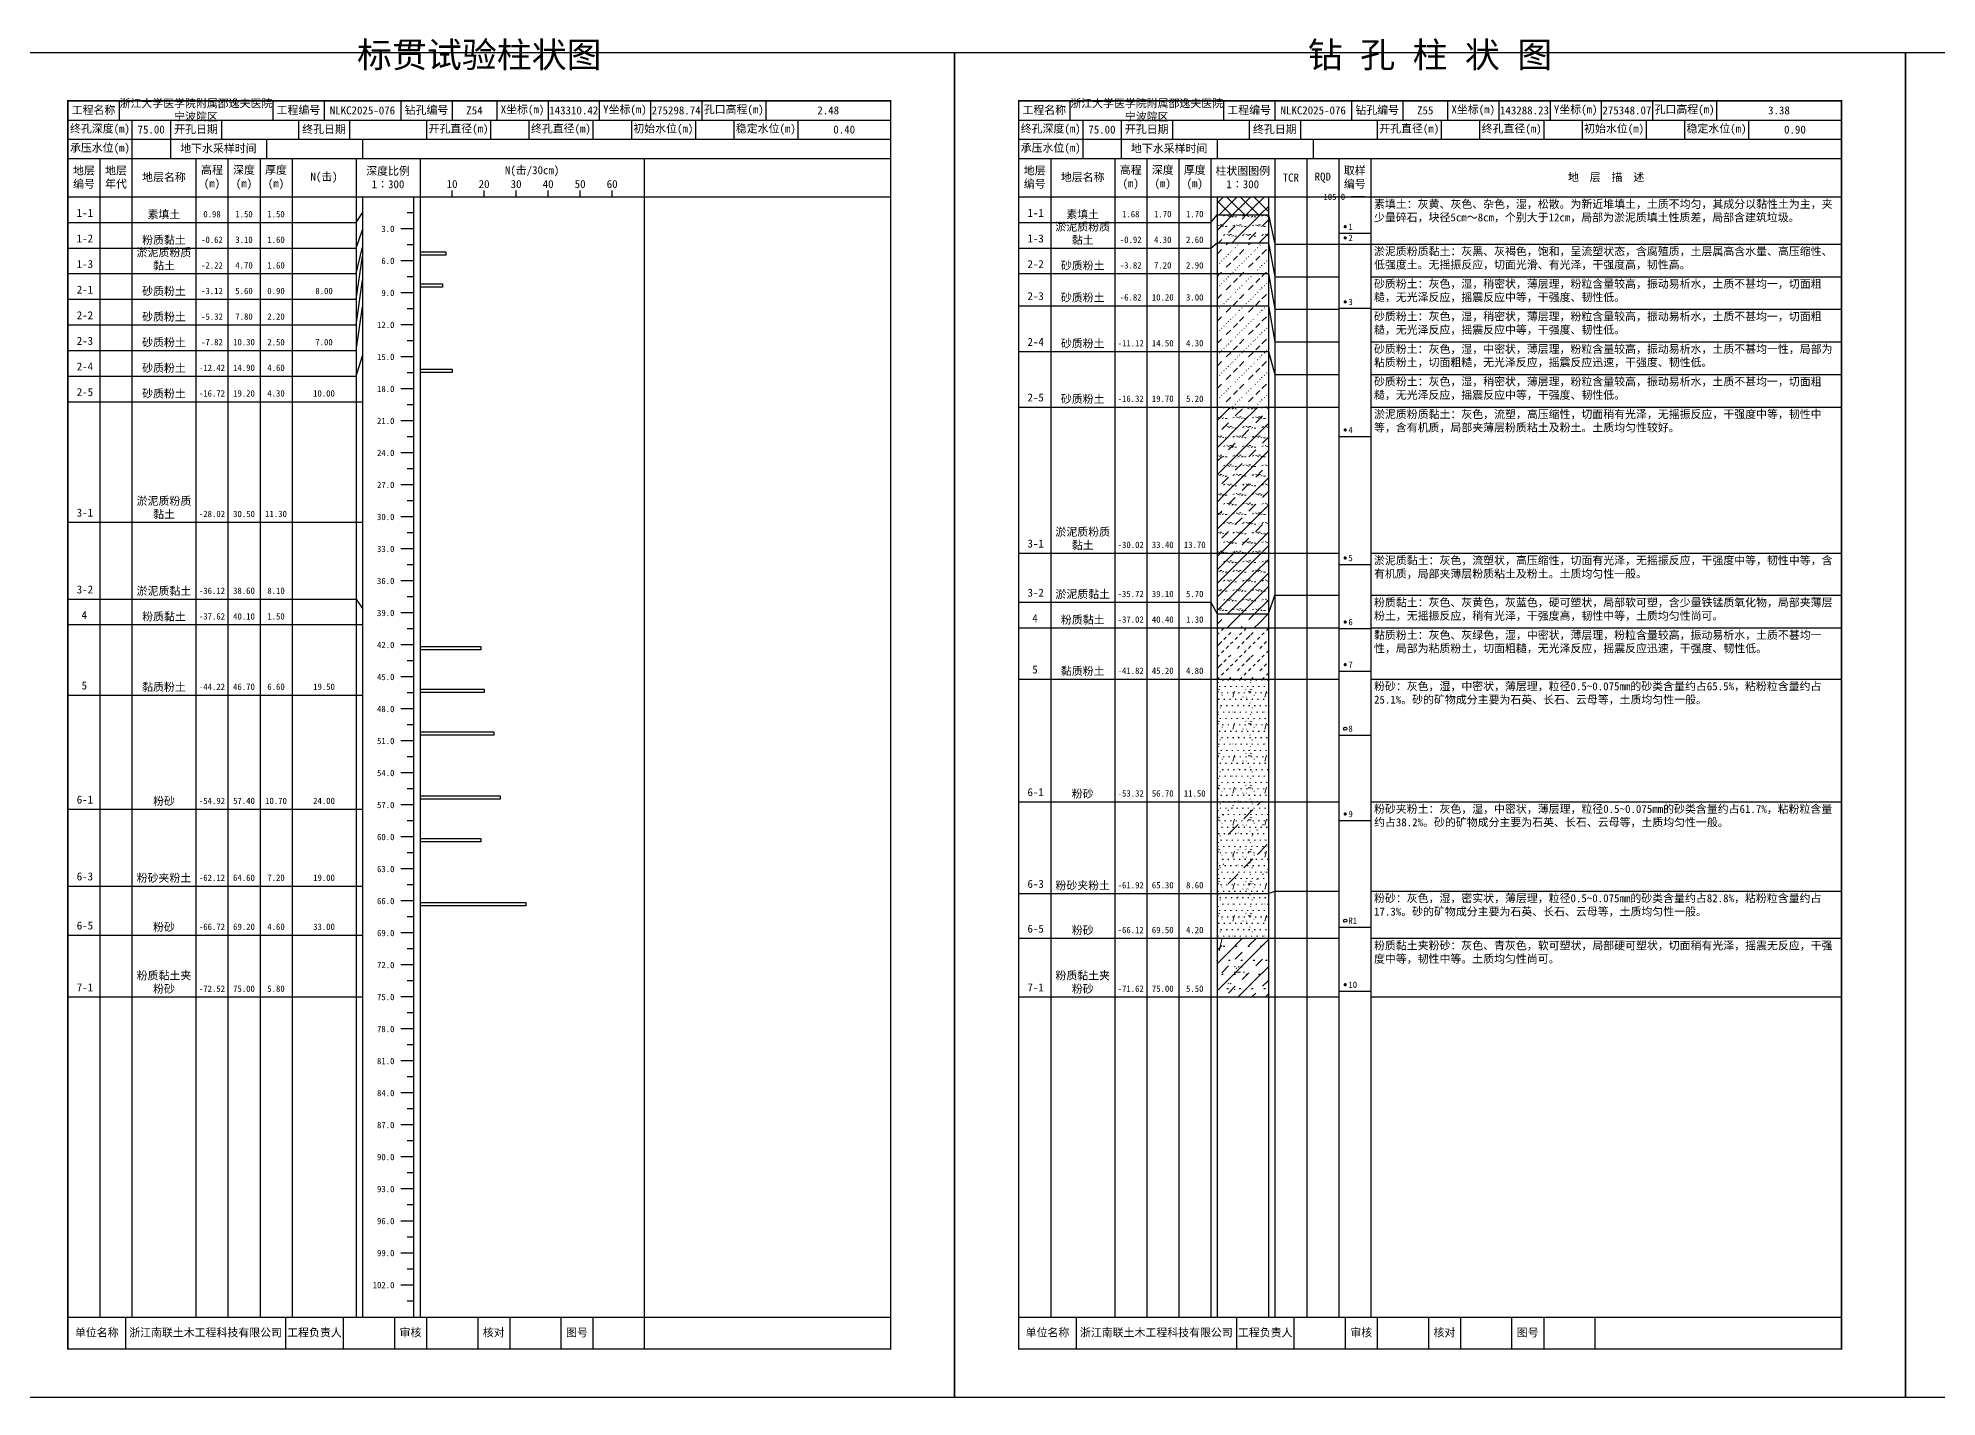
# Model space of a CAD drawing. Extents: x 297 to 65340, y 0 to 425.
# Drawn here: x 48422 to 49015, y 0 to 425 of the extents above; entities that cross this region are included whole.
import ezdxf
from ezdxf.enums import TextEntityAlignment as Align

# ---------------------------------------------------------------- set-up
doc = ezdxf.new("R2010")
doc.units = 0
doc.layers.get('0').update_dxf_attribs({"linetype": 'CONTINUOUS'})
doc.layers.add('FRAME', color=7, linetype='CONTINUOUS')
doc.layers.add('STRATUM', color=7, linetype='CONTINUOUS')
doc.layers.add('HATCH', color=7, linetype='CONTINUOUS', lineweight=13)
doc.styles.add('ST', font='')
doc.styles.get('ST').set_extended_font_data('SimSun')
pattern_1 = [(45, (0, 0), (-4.2426407, 4.2426407), [10, 0]), (45, (1.061, -3.182), (-2.12132034, 6.363961), [3, -3]), (26.565, (1.0741, -0.2536), (5.99982296, 5.99981224), [0.567, -12.849]), (0, (0.507, -0.2536), (0, 6), [0.567, -5.433]), (26.565, (-1.5813, 0), (5.99982296, 5.99981224), [0.567, -12.849]), (0, (-1.074, 0.2536), (0, 6), [0.567, -5.433]), (153.435, (0.5071, -0.2536), (-5.9998176, -5.36e-06), [1.134, -12.2826]), (26.565, (4.0741, 2.7464), (5.99982296, 5.99981224), [0.567, -12.849]), (0, (3.507, 2.7464), (0, 6), [0.567, -5.433]), (26.565, (1.4187, 3), (5.99982296, 5.99981224), [0.567, -12.849]), (0, (1.926, 3.2536), (0, 6), [0.567, -5.433]), (153.435, (3.5071, 2.7464), (-5.9998176, -5.36e-06), [1.134, -12.2826])]
pattern_2 = [(45.000006, (0, 0), (-7.3e-07, 6.99998237), [1.971956, -7.927535]), (45.000006, (2.813, 2.829), (-7.3e-07, 6.99998237), [1.99367, -7.905828]), (45.000006, (5.0675, 5.082), (-7.3e-07, 6.99998237), [1.813609, -8.085882]), (26.565052, (0, 3.5), (7.00000042, 7.00000017), [0.0965, -15.555976]), (36.869899, (0.7, 4.2), (6.999999835, 7.000000165), [0.197747, -34.802253]), (315.00001, (3.5, 6.976), (6.99998237, 1.2e-06), [0.033054, -9.866441]), (26.565052, (3.5, 0), (7.00000042, 7.00000017), [0.144749, -15.507727]), (26.565052, (4.2, 0.7), (7.00000042, 7.00000017), [0.10528, -15.547196]), (90.000004, (4.55, 1.05), (-7, -5e-07), [0.028767, -6.971233]), (26.565052, (4.9, 1.4), (7.00000042, 7.00000017), [0.091014, -31.213938]), (36.869899, (5.6, 2.1), (6.999999835, 7.000000165), [0.110692, -34.889308]), (45.000002, (6.3, 2.8), (-2.4e-07, 6.99998237), [0.109112, -9.790383]), (315.00001, (6.914, 3.548), (6.99998237, 1.2e-06), [0.033054, -9.866441]), (36.869898, (1.4, 4.9), (6.999999957, 7.000000043), [0.10224, -34.89776]), (53.130103, (2.1, 5.6), (13.999999763, 21.000000158), [0.134384, -34.865616]), (53.130103, (2.8, 6.3), (13.999999763, 21.000000158), [0.126246, -34.873754])]
pattern_3 = [(45, (0, 0), (-4.2426407, 4.2426407), [10, 0]), (45, (1.061, -3.182), (-2.12132034, 6.363961), [3, -3])]
pattern_4 = [(82.875, (-0.8346, -1.206), (0.00036925, 10.000176442), [0.08929, -80.53371]), (143.13, (-0.7336, -1.2818), (-29.99996427, 20.00005359), [0.12627, -49.87373]), (172.875, (-0.5564, -1.304), (-70.000245666, 9.99966033), [0.17857, -80.44443]), (206.565, (-0.378, -1.2147), (-9.99970493, -9.99968706), [0.19954, -22.16046]), (243.435, (-0.2887, -1.0363), (8.93e-06, -9.999696), [0.19954, -22.16146]), (255.964, (-0.1994, -0.679), (-0.00020004, -9.99950129), [0.36813, -40.86287]), (255.964, (0.1106, 0.561), (-0.00020004, -9.99950129), [1.27838, -39.95262]), (255.964, (0.179, 0.835), (-0.00020004, -9.99950129), [0.28235, -40.94865]), (216.87, (0.3694, 1.0892), (-9.999982136, -10.000017864), [0.12627, -49.87373]), (243.435, (0.2683, 1.0135), (8.93e-06, -9.999696), [0.19954, -22.16146]), (206.565, (0.548, 1.1785), (-9.99970493, -9.99968706), [0.19954, -22.16046]), (172.875, (0.725, 1.1563), (-70.000245666, 9.99966033), [0.17857, -80.44443]), (143.13, (0.826, 1.0806), (-29.99996427, 20.00005359), [0.12627, -49.87373]), (82.875, (0.815, 0.992), (0.00036925, 10.000176442), [0.08929, -80.53371]), (0, (-0.33, 0.34), (0, 10), [0.89286, -9.10714]), (0, (0.025, 0), (1, 2), [0, -1.75]), (0, (0, 0.025), (1, 2), [0, -1.75]), (0, (0, 0), (1, 2), [0, -1.75]), (0, (-0.025, 0), (1, 2), [0, -1.75]), (0, (0, -0.025), (1, 2), [0, -1.75])]

# ---------------------------------------------------------------- blocks, each defined once
blk = doc.blocks.new('SolidCircle')
at = {"const_width": 0.5}
blk.add_lwpolyline([(-0.25, 0, 1), (0.25, 0, 1)], format="xyb", close=True, dxfattribs=at)

msp = doc.modelspace()

# ---------------------------------------------------------------- hatches: boundary and pattern name
at = {"layer": 'HATCH'}
h = msp.add_hatch(dxfattribs=at)
h.set_pattern_fill('STT', color=256, style=0)
h.set_pattern_definition([(45, (0, 0), (-2.12132034, 2.12132034), [10, 0]), (135, (0, 0), (-2.12132034, -2.12132034), [10, 0])])
h.paths.add_polyline_path([(48806, 375), (48790, 375), (48790, 369.33), (48806, 369.33)])
h = msp.add_hatch(dxfattribs=at)
h.set_pattern_fill('YNFNT', color=256, style=0)
h.set_pattern_definition(pattern_1)
h.paths.add_polyline_path([(48806, 369.33), (48790, 369.33), (48790, 360.67), (48806, 360.67)])
h = msp.add_hatch(dxfattribs=at)
h.set_pattern_fill('SZFT', color=256, style=0)
h.set_pattern_definition(pattern_2)
h.paths.add_polyline_path([(48806, 360.67), (48790, 360.67), (48790, 351), (48806, 351)])
h = msp.add_hatch(dxfattribs=at)
h.set_pattern_fill('SZFT', color=256, style=0)
h.set_pattern_definition(pattern_2)
h.paths.add_polyline_path([(48806, 351), (48790, 351), (48790, 341), (48806, 341)])
h = msp.add_hatch(dxfattribs=at)
h.set_pattern_fill('SZFT', color=256, style=0)
h.set_pattern_definition(pattern_2)
h.paths.add_polyline_path([(48806, 341), (48790, 341), (48790, 326.67), (48806, 326.67)])
h = msp.add_hatch(dxfattribs=at)
h.set_pattern_fill('SZFT', color=256, style=0)
h.set_pattern_definition(pattern_2)
h.paths.add_polyline_path([(48806, 326.67), (48790, 326.67), (48790, 309.33), (48806, 309.33)])
h = msp.add_hatch(dxfattribs=at)
h.set_pattern_fill('YNFNT', color=256, style=0)
h.set_pattern_definition(pattern_1)
h.paths.add_polyline_path([(48806, 309.33), (48790, 309.33), (48790, 263.67), (48806, 263.67)])
h = msp.add_hatch(dxfattribs=at)
h.set_pattern_fill('YNNT', color=256, style=0)
h.set_pattern_definition([(45, (0, 0), (-2.12132034, 2.12132034), [10, 0]), (26.565, (1.0741, -0.2536), (5.99982296, 5.99981224), [0.567, -12.849]), (0, (0.507, -0.2536), (0, 6), [0.567, -5.433]), (26.565, (-1.5813, 0), (5.99982296, 5.99981224), [0.567, -12.849]), (0, (-1.074, 0.2536), (0, 6), [0.567, -5.433]), (153.435, (0.5071, -0.2536), (-5.9998176, -5.36e-06), [1.134, -12.2826]), (26.565, (4.0741, 2.7464), (5.99982296, 5.99981224), [0.567, -12.849]), (0, (3.507, 2.7464), (0, 6), [0.567, -5.433]), (26.565, (1.4187, 3), (5.99982296, 5.99981224), [0.567, -12.849]), (0, (1.926, 3.2536), (0, 6), [0.567, -5.433]), (153.435, (3.5071, 2.7464), (-5.9998176, -5.36e-06), [1.134, -12.2826])])
h.paths.add_polyline_path([(48806, 263.67), (48790, 263.67), (48790, 244.67), (48806, 244.67)])
h = msp.add_hatch(dxfattribs=at)
h.set_pattern_fill('FZNT', color=256, style=0)
h.set_pattern_definition(pattern_3)
h.paths.add_polyline_path([(48806, 244.67), (48790, 244.67), (48790, 240.33), (48806, 240.33)])
h = msp.add_hatch(dxfattribs=at)
h.set_pattern_fill('NZFT', color=256, style=0)
h.set_pattern_definition([(45.000005, (0, 0), (-6e-07, 6.99998237), [0.947297, -8.952198]), (45.000005, (1.4, 1.4), (-6e-07, 6.99998237), [0.986898, -8.912597]), (45.000005, (2.8, 2.8), (-6e-07, 6.99998237), [1.060182, -8.839313]), (45.000005, (4.2, 4.2), (-6e-07, 6.99998237), [0.949178, -8.950318]), (45.000005, (5.6, 5.6), (-6e-07, 6.99998237), [1.036501, -8.862994]), (45.000005, (3.5, 0), (-6e-07, 6.99998237), [1.013348, -8.886147]), (45.000005, (4.9, 1.4), (-6e-07, 6.99998237), [1.078956, -12.120371]), (45.000005, (6.3, 2.8), (-6e-07, 6.99998237), [0.998824, -8.900671]), (45.000003, (0.7, 4.2), (-3.7e-07, 6.99998237), [1.05533, -8.844165]), (45.000003, (2.1, 5.6), (-3.7e-07, 6.99998237), [1.036501, -8.862994])])
h.paths.add_polyline_path([(48806, 240.33), (48790, 240.33), (48790, 224.33), (48806, 224.33)])
h = msp.add_hatch(dxfattribs=at)
h.set_pattern_fill('FS', color=256, style=0)
h.set_pattern_definition(pattern_4)
h.paths.add_polyline_path([(48806, 224.33), (48790, 224.33), (48790, 186), (48806, 186)])
h = msp.add_hatch(dxfattribs=at)
h.set_pattern_fill('FS', color=256, style=0)
h.set_pattern_definition(pattern_4)
h.paths.add_polyline_path([(48806, 186), (48790, 186), (48790, 157.33), (48806, 157.33)])
h = msp.add_hatch(dxfattribs=at)
h.set_pattern_fill('SZFT', color=256, scale=2.2, style=0)
h.set_pattern_definition([(45.000006, (0, 0), (-1.6e-06, 15.3999612), [4.338303, -17.440577]), (45.000006, (6.188, 6.223), (-1.6e-06, 15.3999612), [4.386074, -17.3928216]), (45.000006, (11.148, 11.181), (-1.6e-06, 15.3999612), [3.98994, -17.7889404]), (26.565052, (0, 7.7), (15.4000009, 15.4000004), [0.2123, -34.223147]), (36.869899, (1.54, 9.24), (15.39999964, 15.40000036), [0.4350434, -76.5649566]), (315.00001, (7.7, 15.347), (15.3999612, 2.7e-06), [0.072719, -21.70617]), (26.565052, (7.7, 0), (15.4000009, 15.4000004), [0.318448, -34.1169994]), (26.565052, (9.24, 1.54), (15.4000009, 15.4000004), [0.231616, -34.203831]), (90.000004, (10.01, 2.31), (-15.4, -1e-06), [0.0632874, -15.3367126]), (26.565052, (10.78, 3.08), (15.4000009, 15.4000004), [0.200231, -68.670664]), (36.869899, (12.32, 4.62), (15.39999964, 15.40000036), [0.2435224, -76.7564776]), (45.000002, (13.86, 6.16), (-5e-07, 15.3999612), [0.2400464, -21.5388426]), (315.00001, (15.211, 7.805), (15.3999612, 2.7e-06), [0.072719, -21.70617]), (36.869898, (3.08, 10.78), (15.3999999, 15.4000001), [0.224928, -76.775072]), (53.130103, (4.62, 12.32), (30.79999948, 46.20000035), [0.295645, -76.704355]), (53.130103, (6.16, 13.86), (30.79999948, 46.20000035), [0.277741, -76.722259])])
h.paths.add_polyline_path([(48806, 186), (48790, 186), (48790, 157.33), (48806, 157.33)])
h = msp.add_hatch(dxfattribs=at)
h.set_pattern_fill('FS', color=256, style=0)
h.set_pattern_definition(pattern_4)
h.paths.add_polyline_path([(48806, 157.33), (48790, 157.33), (48790, 143.33), (48806, 143.33)])
h = msp.add_hatch(dxfattribs=at)
h.set_pattern_fill('FZNT', color=256, style=0)
h.set_pattern_definition(pattern_3)
h.paths.add_polyline_path([(48806, 143.33), (48790, 143.33), (48790, 125), (48806, 125)])
h = msp.add_hatch(dxfattribs=at)
h.set_pattern_fill('FS', color=256, scale=2.2, style=0)
h.set_pattern_definition([(82.875, (-1.8361, -2.6533), (0.00081235, 22.00038817), [0.196438, -177.174162]), (143.13, (-1.614, -2.82), (-65.9999214, 44.0001179), [0.277794, -109.722206]), (172.875, (-1.224, -2.8687), (-154.00054047, 21.99925272), [0.392854, -176.977746]), (206.565, (-0.831, -2.672), (-21.9993508, -21.9993115), [0.438988, -48.753012]), (243.435, (-0.635, -2.28), (1.96e-05, -21.9993312), [0.438988, -48.755212]), (255.964, (-0.4387, -1.494), (-0.0004401, -21.9989028), [0.809886, -89.898314]), (255.964, (0.2434, 1.2344), (-0.0004401, -21.9989028), [2.812436, -87.895764]), (255.964, (0.394, 1.837), (-0.0004401, -21.9989028), [0.62117, -90.08703]), (216.87, (0.8126, 2.3963), (-21.9999607, -22.0000393), [0.277794, -109.722206]), (243.435, (0.59, 2.23), (1.96e-05, -21.9993312), [0.438988, -48.755212]), (206.565, (1.205, 2.593), (-21.9993508, -21.9993115), [0.438988, -48.753012]), (172.875, (1.595, 2.544), (-154.00054047, 21.99925272), [0.392854, -176.977746]), (143.13, (1.8173, 2.3772), (-65.9999214, 44.0001179), [0.277794, -109.722206]), (82.875, (1.793, 2.1823), (0.00081235, 22.00038817), [0.196438, -177.174162]), (0, (-0.725, 0.748), (0, 22), [1.964292, -20.035708]), (0, (0.055, 0), (2.2, 4.4), [0, -3.85]), (0, (0, 0.055), (2.2, 4.4), [0, -3.85]), (0, (0, 0), (2.2, 4.4), [0, -3.85]), (0, (-0.055, 0), (2.2, 4.4), [0, -3.85]), (0, (0, -0.055), (2.2, 4.4), [0, -3.85])])
h.paths.add_polyline_path([(48806, 143.33), (48790, 143.33), (48790, 125), (48806, 125)])

# ---------------------------------------------------------------- linework, layer by layer
at = {"layer": 'FRAME', "color": 245, "linetype": 'Continuous'}
for points in [[(48411, 0), (48708, 0), (48708, 420), (48411, 420)], [(48708, 0), (49005, 0), (49005, 420), (48708, 420)], [(49005, 0), (49302, 0), (49302, 420), (49005, 420)]]:
    msp.add_lwpolyline(points, close=True, dxfattribs=at)
at = {"layer": 'FRAME', "linetype": 'Continuous', "const_width": 0.5}
for points in [[(48431, 15), (48688, 15), (48688, 405), (48431, 405)], [(48728, 15), (48985, 15), (48985, 405), (48728, 405)]]:
    msp.add_lwpolyline(points, close=True, dxfattribs=at)
at = {"layer": 'FRAME', "color": 0, "linetype": 'Continuous'}
for points in [[(48447, 405), (48447, 399)], [(48495, 405), (48495, 399)], [(48511, 405), (48511, 399)], [(48535, 405), (48535, 399)], [(48551, 405), (48551, 399)], [(48565, 405), (48565, 399)], [(48581, 405), (48581, 399)], [(48597, 405), (48597, 399)], [(48613, 405), (48613, 399)], [(48629, 405), (48629, 399)], [(48649, 405), (48649, 399)], [(48688, 405), (48688, 399)], [(48744, 405), (48744, 399)], [(48792, 405), (48792, 399)], [(48808, 405), (48808, 399)], [(48832, 405), (48832, 399)], [(48848, 405), (48848, 399)], [(48862, 405), (48862, 399)], [(48878, 405), (48878, 399)], [(48894, 405), (48894, 399)], [(48910, 405), (48910, 399)], [(48926, 405), (48926, 399)], [(48946, 405), (48946, 399)], [(48985, 405), (48985, 399)], [(48431, 399), (48688, 399)], [(48451, 399), (48451, 393)], [(48463, 399), (48463, 393)], [(48479, 399), (48479, 393)], [(48503, 399), (48503, 393)], [(48519, 399), (48519, 393)], [(48543, 399), (48543, 393)], [(48563, 399), (48563, 393)], [(48575, 399), (48575, 393)], [(48595, 399), (48595, 393)], [(48607, 399), (48607, 393)], [(48627, 399), (48627, 393)], [(48639, 399), (48639, 393)], [(48659, 399), (48659, 393)], [(48688, 399), (48688, 393)], [(48728, 399), (48985, 399)], [(48748, 399), (48748, 393)], [(48760, 399), (48760, 393)], [(48776, 399), (48776, 393)], [(48800, 399), (48800, 393)], [(48816, 399), (48816, 393)], [(48840, 399), (48840, 393)], [(48860, 399), (48860, 393)], [(48872, 399), (48872, 393)], [(48892, 399), (48892, 393)], [(48904, 399), (48904, 393)], [(48924, 399), (48924, 393)], [(48936, 399), (48936, 393)], [(48956, 399), (48956, 393)], [(48985, 399), (48985, 393)], [(48431, 393), (48688, 393)], [(48451, 393), (48451, 387)], [(48463, 393), (48463, 387)], [(48493, 393), (48493, 387)], [(48523, 393), (48523, 387)], [(48728, 393), (48985, 393)], [(48748, 393), (48748, 387)], [(48760, 393), (48760, 387)], [(48790, 393), (48790, 387)], [(48820, 393), (48820, 387)], [(48431, 387), (48688, 387)], [(48441, 387), (48441, 25)], [(48451, 387), (48451, 25)], [(48471, 387), (48471, 25)], [(48481, 387), (48481, 25)], [(48491, 387), (48491, 25)], [(48501, 387), (48501, 25)], [(48521, 387), (48521, 25)], [(48541, 387), (48541, 25)], [(48611, 387), (48611, 25)], [(48728, 387), (48985, 387)], [(48738, 387), (48738, 25)], [(48758, 387), (48758, 25)], [(48768, 387), (48768, 25)], [(48778, 387), (48778, 25)], [(48788, 387), (48788, 25)], [(48808, 387), (48808, 25)], [(48818, 387), (48818, 25)], [(48828, 387), (48828, 25)], [(48838, 387), (48838, 25)], [(48985, 387), (48985, 25)], [(48431, 375), (48688, 375)], [(48523, 375), (48523, 25)], [(48539, 375), (48539, 25)], [(48551, 375), (48551, 377)], [(48561, 375), (48561, 377)], [(48571, 375), (48571, 377)], [(48581, 375), (48581, 377)], [(48591, 375), (48591, 377)], [(48601, 375), (48601, 377)], [(48728, 375), (48985, 375)], [(48790, 375), (48790, 25)], [(48806, 375), (48806, 25)], [(48431, 25), (48688, 25)], [(48449, 25), (48449, 15)], [(48499, 25), (48499, 15)], [(48517, 25), (48517, 15)], [(48533, 25), (48533, 15)], [(48543, 25), (48543, 15)], [(48559, 25), (48559, 15)], [(48569, 25), (48569, 15)], [(48585, 25), (48585, 15)], [(48595, 25), (48595, 15)], [(48611, 25), (48611, 15)], [(48728, 25), (48985, 25)], [(48746, 25), (48746, 15)], [(48796, 25), (48796, 15)], [(48814, 25), (48814, 15)], [(48830, 25), (48830, 15)], [(48840, 25), (48840, 15)], [(48856, 25), (48856, 15)], [(48866, 25), (48866, 15)], [(48882, 25), (48882, 15)], [(48892, 25), (48892, 15)], [(48908, 25), (48908, 15)]]:
    msp.add_lwpolyline(points, dxfattribs=at)
at = {"layer": 'STRATUM', "linetype": 'Continuous'}
for points in [[(48836, 375), (48832, 375)], [(48521, 367), (48523, 370)], [(48539, 370), (48537, 370)], [(48788, 367), (48790, 369.33), (48806, 369.33), (48808, 360.23)], [(48431, 367), (48441, 367)], [(48441, 367), (48451, 367)], [(48451, 367), (48471, 367)], [(48471, 367), (48481, 367)], [(48481, 367), (48491, 367)], [(48491, 367), (48501, 367)], [(48501, 367), (48521, 367)], [(48521, 359), (48523, 364.67)], [(48539, 365), (48535, 365)], [(48728, 367), (48738, 367)], [(48738, 367), (48758, 367)], [(48758, 367), (48768, 367)], [(48768, 367), (48778, 367)], [(48778, 367), (48788, 367)], [(48828, 363.67), (48838, 363.67)], [(48431, 359), (48441, 359)], [(48441, 359), (48451, 359)], [(48451, 359), (48471, 359)], [(48471, 359), (48481, 359)], [(48481, 359), (48491, 359)], [(48491, 359), (48501, 359)], [(48501, 359), (48521, 359)], [(48521, 351), (48523, 359.33)], [(48521, 343), (48523, 356.33)], [(48539, 360), (48537, 360)], [(48541, 357.83), (48549, 357.83), (48549, 356.83), (48541, 356.83)], [(48728, 359), (48738, 359)], [(48738, 359), (48758, 359)], [(48758, 359), (48768, 359)], [(48768, 359), (48778, 359)], [(48778, 359), (48788, 359)], [(48788, 359), (48790, 360.67), (48806, 360.67), (48808, 350.06)], [(48808, 360.23), (48818, 360.23)], [(48818, 360.23), (48828, 360.23)], [(48828, 360.17), (48838, 360.17)], [(48838, 360.23), (48985, 360.23)], [(48431, 351), (48441, 351)], [(48441, 351), (48451, 351)], [(48451, 351), (48471, 351)], [(48471, 351), (48481, 351)], [(48481, 351), (48491, 351)], [(48491, 351), (48501, 351)], [(48501, 351), (48521, 351)], [(48539, 355), (48535, 355)], [(48728, 351), (48738, 351)], [(48738, 351), (48758, 351)], [(48758, 351), (48768, 351)], [(48768, 351), (48778, 351)], [(48778, 351), (48788, 351)], [(48788, 351), (48790, 351), (48806, 351), (48808, 339.88)], [(48808, 350.06), (48818, 350.06)], [(48818, 350.06), (48828, 350.06)], [(48838, 350.06), (48985, 350.06)], [(48521, 335), (48523, 349)], [(48539, 345), (48535, 345)], [(48539, 350), (48537, 350)], [(48541, 347.83), (48548, 347.83), (48548, 346.83), (48541, 346.83)], [(48431, 343), (48441, 343)], [(48441, 343), (48451, 343)], [(48451, 343), (48471, 343)], [(48471, 343), (48481, 343)], [(48481, 343), (48491, 343)], [(48491, 343), (48501, 343)], [(48501, 343), (48521, 343)], [(48521, 327), (48523, 340.67)], [(48539, 340), (48537, 340)], [(48728, 341), (48738, 341)], [(48738, 341), (48758, 341)], [(48758, 341), (48768, 341)], [(48768, 341), (48778, 341)], [(48778, 341), (48788, 341)], [(48788, 341), (48790, 341), (48806, 341), (48808, 329.7)], [(48808, 339.88), (48818, 339.88)], [(48818, 339.88), (48828, 339.88)], [(48828, 340.17), (48838, 340.17)], [(48838, 339.88), (48985, 339.88)], [(48431, 335), (48441, 335)], [(48441, 335), (48451, 335)], [(48451, 335), (48471, 335)], [(48471, 335), (48481, 335)], [(48481, 335), (48491, 335)], [(48491, 335), (48501, 335)], [(48501, 335), (48521, 335)], [(48539, 335), (48535, 335)], [(48431, 327), (48441, 327)], [(48441, 327), (48451, 327)], [(48451, 327), (48471, 327)], [(48471, 327), (48481, 327)], [(48481, 327), (48491, 327)], [(48491, 327), (48501, 327)], [(48501, 327), (48521, 327)], [(48539, 330), (48537, 330)], [(48728, 326.67), (48738, 326.67)], [(48738, 326.67), (48758, 326.67)], [(48758, 326.67), (48768, 326.67)], [(48768, 326.67), (48778, 326.67)], [(48778, 326.67), (48788, 326.67)], [(48788, 326.67), (48790, 326.67), (48806, 326.67), (48808, 319.53)], [(48808, 329.7), (48818, 329.7)], [(48818, 329.7), (48828, 329.7)], [(48838, 329.7), (48985, 329.7)], [(48521, 319), (48523, 325.33)], [(48539, 325), (48535, 325)], [(48541, 321.17), (48551, 321.17), (48551, 320.17), (48541, 320.17)], [(48431, 319), (48441, 319)], [(48441, 319), (48451, 319)], [(48451, 319), (48471, 319)], [(48471, 319), (48481, 319)], [(48481, 319), (48491, 319)], [(48491, 319), (48501, 319)], [(48501, 319), (48521, 319)], [(48539, 315), (48535, 315)], [(48539, 320), (48537, 320)], [(48808, 319.53), (48818, 319.53)], [(48818, 319.53), (48828, 319.53)], [(48838, 319.53), (48985, 319.53)], [(48431, 311), (48441, 311)], [(48441, 311), (48451, 311)], [(48451, 311), (48471, 311)], [(48471, 311), (48481, 311)], [(48481, 311), (48491, 311)], [(48491, 311), (48501, 311)], [(48501, 311), (48521, 311)], [(48521, 311), (48523, 311)], [(48539, 310), (48537, 310)], [(48728, 309.33), (48738, 309.33)], [(48738, 309.33), (48758, 309.33)], [(48758, 309.33), (48768, 309.33)], [(48768, 309.33), (48778, 309.33)], [(48778, 309.33), (48788, 309.33)], [(48788, 309.33), (48790, 309.33), (48806, 309.33), (48808, 309.33)], [(48808, 309.33), (48818, 309.33)], [(48818, 309.33), (48828, 309.33)], [(48838, 309.33), (48985, 309.33)], [(48539, 305), (48535, 305)], [(48539, 300), (48537, 300)], [(48828, 300.17), (48838, 300.17)], [(48539, 295), (48535, 295)], [(48539, 285), (48535, 285)], [(48539, 290), (48537, 290)], [(48539, 280), (48537, 280)], [(48431, 273.33), (48441, 273.33)], [(48441, 273.33), (48451, 273.33)], [(48451, 273.33), (48471, 273.33)], [(48471, 273.33), (48481, 273.33)], [(48481, 273.33), (48491, 273.33)], [(48491, 273.33), (48501, 273.33)], [(48501, 273.33), (48521, 273.33)], [(48521, 273.33), (48523, 273.33)], [(48539, 275), (48535, 275)], [(48539, 270), (48537, 270)], [(48539, 265), (48535, 265)], [(48728, 263.67), (48738, 263.67)], [(48738, 263.67), (48758, 263.67)], [(48758, 263.67), (48768, 263.67)], [(48768, 263.67), (48778, 263.67)], [(48778, 263.67), (48788, 263.67)], [(48788, 263.67), (48790, 263.67), (48806, 263.67), (48808, 263.67)], [(48808, 263.67), (48818, 263.67)], [(48818, 263.67), (48828, 263.67)], [(48838, 263.67), (48985, 263.67)], [(48539, 260), (48537, 260)], [(48828, 260.17), (48838, 260.17)], [(48431, 249.33), (48441, 249.33)], [(48441, 249.33), (48451, 249.33)], [(48451, 249.33), (48471, 249.33)], [(48471, 249.33), (48481, 249.33)], [(48481, 249.33), (48491, 249.33)], [(48491, 249.33), (48501, 249.33)], [(48501, 249.33), (48521, 249.33)], [(48521, 249.33), (48523, 246.33)], [(48539, 255), (48535, 255)], [(48539, 250), (48537, 250)], [(48788, 248.33), (48790, 244.67), (48806, 244.67), (48808, 250.51)], [(48808, 250.51), (48818, 250.51)], [(48818, 250.51), (48828, 250.51)], [(48838, 250.51), (48985, 250.51)], [(48539, 245), (48535, 245)], [(48728, 248.33), (48738, 248.33)], [(48738, 248.33), (48758, 248.33)], [(48758, 248.33), (48768, 248.33)], [(48768, 248.33), (48778, 248.33)], [(48778, 248.33), (48788, 248.33)], [(48431, 241.33), (48441, 241.33)], [(48441, 241.33), (48451, 241.33)], [(48451, 241.33), (48471, 241.33)], [(48471, 241.33), (48481, 241.33)], [(48481, 241.33), (48491, 241.33)], [(48491, 241.33), (48501, 241.33)], [(48501, 241.33), (48521, 241.33)], [(48521, 241.33), (48523, 241.33)], [(48539, 240), (48537, 240)], [(48728, 240.33), (48738, 240.33)], [(48738, 240.33), (48758, 240.33)], [(48758, 240.33), (48768, 240.33)], [(48768, 240.33), (48778, 240.33)], [(48778, 240.33), (48788, 240.33)], [(48788, 240.33), (48790, 240.33), (48806, 240.33), (48808, 240.33)], [(48808, 240.33), (48818, 240.33)], [(48818, 240.33), (48828, 240.33)], [(48828, 240.17), (48838, 240.17)], [(48838, 240.33), (48985, 240.33)], [(48539, 235), (48535, 235)], [(48541, 234.5), (48560, 234.5), (48560, 233.5), (48541, 233.5)], [(48539, 230), (48537, 230)], [(48828, 226.83), (48838, 226.83)], [(48539, 225), (48535, 225)], [(48539, 220), (48537, 220)], [(48541, 221.17), (48561, 221.17), (48561, 220.17), (48541, 220.17)], [(48728, 224.33), (48738, 224.33)], [(48738, 224.33), (48758, 224.33)], [(48758, 224.33), (48768, 224.33)], [(48768, 224.33), (48778, 224.33)], [(48778, 224.33), (48788, 224.33)], [(48788, 224.33), (48790, 224.33), (48806, 224.33), (48808, 224.33)], [(48808, 224.33), (48818, 224.33)], [(48818, 224.33), (48828, 224.33)], [(48838, 224.33), (48985, 224.33)], [(48431, 219.33), (48441, 219.33)], [(48441, 219.33), (48451, 219.33)], [(48451, 219.33), (48471, 219.33)], [(48471, 219.33), (48481, 219.33)], [(48481, 219.33), (48491, 219.33)], [(48491, 219.33), (48501, 219.33)], [(48501, 219.33), (48521, 219.33)], [(48521, 219.33), (48523, 219.33)], [(48539, 215), (48535, 215)], [(48539, 210), (48537, 210)], [(48541, 207.83), (48564, 207.83), (48564, 206.83), (48541, 206.83)], [(48539, 205), (48535, 205)], [(48828, 206.83), (48838, 206.83)], [(48539, 200), (48537, 200)], [(48539, 195), (48535, 195)], [(48539, 190), (48537, 190)], [(48539, 185), (48535, 185)], [(48541, 187.83), (48566, 187.83), (48566, 186.83), (48541, 186.83)], [(48728, 186), (48738, 186)], [(48738, 186), (48758, 186)], [(48758, 186), (48768, 186)], [(48768, 186), (48778, 186)], [(48778, 186), (48788, 186)], [(48788, 186), (48790, 186), (48806, 186), (48808, 186)], [(48808, 186), (48818, 186)], [(48818, 186), (48828, 186)], [(48838, 186), (48985, 186)], [(48431, 183.67), (48441, 183.67)], [(48441, 183.67), (48451, 183.67)], [(48451, 183.67), (48471, 183.67)], [(48471, 183.67), (48481, 183.67)], [(48481, 183.67), (48491, 183.67)], [(48491, 183.67), (48501, 183.67)], [(48501, 183.67), (48521, 183.67)], [(48521, 183.67), (48523, 183.67)], [(48539, 180), (48537, 180)], [(48828, 180.17), (48838, 180.17)], [(48539, 175), (48535, 175)], [(48541, 174.5), (48560, 174.5), (48560, 173.5), (48541, 173.5)], [(48539, 170), (48537, 170)], [(48539, 165), (48535, 165)], [(48431, 159.67), (48441, 159.67)], [(48441, 159.67), (48451, 159.67)], [(48451, 159.67), (48471, 159.67)], [(48471, 159.67), (48481, 159.67)], [(48481, 159.67), (48491, 159.67)], [(48491, 159.67), (48501, 159.67)], [(48501, 159.67), (48521, 159.67)], [(48521, 159.67), (48523, 159.67)], [(48539, 155), (48535, 155)], [(48539, 160), (48537, 160)], [(48541, 154.5), (48574, 154.5), (48574, 153.5), (48541, 153.5)], [(48728, 157.33), (48738, 157.33)], [(48738, 157.33), (48758, 157.33)], [(48758, 157.33), (48768, 157.33)], [(48768, 157.33), (48778, 157.33)], [(48778, 157.33), (48788, 157.33)], [(48788, 157.33), (48790, 157.33), (48806, 157.33), (48808, 158.1)], [(48808, 158.1), (48818, 158.1)], [(48818, 158.1), (48828, 158.1)], [(48838, 158.1), (48985, 158.1)], [(48539, 150), (48537, 150)], [(48431, 144.33), (48441, 144.33)], [(48441, 144.33), (48451, 144.33)], [(48451, 144.33), (48471, 144.33)], [(48471, 144.33), (48481, 144.33)], [(48481, 144.33), (48491, 144.33)], [(48491, 144.33), (48501, 144.33)], [(48501, 144.33), (48521, 144.33)], [(48521, 144.33), (48523, 144.33)], [(48539, 145), (48535, 145)], [(48728, 143.33), (48738, 143.33)], [(48738, 143.33), (48758, 143.33)], [(48758, 143.33), (48768, 143.33)], [(48768, 143.33), (48778, 143.33)], [(48778, 143.33), (48788, 143.33)], [(48788, 143.33), (48790, 143.33), (48806, 143.33), (48808, 143.33)], [(48808, 143.33), (48818, 143.33)], [(48818, 143.33), (48828, 143.33)], [(48828, 146.83), (48838, 146.83)], [(48838, 143.33), (48985, 143.33)], [(48539, 140), (48537, 140)], [(48539, 135), (48535, 135)], [(48431, 125), (48441, 125)], [(48441, 125), (48451, 125)], [(48451, 125), (48471, 125)], [(48471, 125), (48481, 125)], [(48481, 125), (48491, 125)], [(48491, 125), (48501, 125)], [(48501, 125), (48521, 125)], [(48521, 125), (48523, 125)], [(48539, 125), (48535, 125)], [(48539, 130), (48537, 130)], [(48728, 125), (48738, 125)], [(48738, 125), (48758, 125)], [(48758, 125), (48768, 125)], [(48768, 125), (48778, 125)], [(48778, 125), (48788, 125)], [(48788, 125), (48790, 125), (48806, 125), (48808, 125)], [(48808, 125), (48818, 125)], [(48818, 125), (48828, 125)], [(48828, 126.83), (48838, 126.83)], [(48838, 125), (48985, 125)], [(48539, 120), (48537, 120)], [(48539, 115), (48535, 115)], [(48539, 110), (48537, 110)], [(48539, 105), (48535, 105)], [(48539, 95), (48535, 95)], [(48539, 100), (48537, 100)], [(48539, 90), (48537, 90)], [(48539, 85), (48535, 85)], [(48539, 80), (48537, 80)], [(48539, 75), (48535, 75)], [(48539, 70), (48537, 70)], [(48539, 65), (48535, 65)], [(48539, 60), (48537, 60)], [(48539, 55), (48535, 55)], [(48539, 50), (48537, 50)], [(48539, 45), (48535, 45)], [(48539, 40), (48537, 40)], [(48539, 35), (48535, 35)], [(48539, 30), (48537, 30)]]:
    msp.add_lwpolyline(points, dxfattribs=at)
at = {"layer": 'STRATUM'}
for centre in [(48830, 208.83), (48830, 148.83)]:
    msp.add_circle(centre, 0.5, dxfattribs=at)

# ---------------------------------------------------------------- block references
for p in [(48830, 365.67), (48830, 362.17), (48830, 342.17), (48830, 302.17), (48830, 262.17), (48830, 242.17), (48830, 228.83), (48830, 182.17), (48830, 128.83)]:
    msp.add_blockref('SolidCircle', p, dxfattribs=at)

# ---------------------------------------------------------------- texts
at = {"layer": 'FRAME', "style": 'ST'}
for s, p in [('标贯试验柱状图', (48559.5, 413)), ('钻 孔 柱 状 图', (48856.5, 413))]:
    msp.add_text(s, height=8, dxfattribs=at).set_placement(p, align=Align.BOTTOM_CENTER)
for s, p in [('10', (48551, 379)), ('20', (48561, 379)), ('30', (48571, 379)), ('40', (48581, 379)), ('50', (48591, 379)), ('60', (48601, 379))]:
    msp.add_text(s, height=2.5, dxfattribs=at).set_placement(p, align=Align.MIDDLE_CENTER)
at = {"layer": 'FRAME', "char_height": 2.5, "attachment_point": 5, "style": 'ST'}
for s, insert, width in [('工程名称', (48439, 402), 16), ('浙江大学医学院附属邵逸夫医院宁波院区', (48471, 402), 48), ('工程编号', (48503, 402), 16), ('钻孔编号', (48543, 402), 16), ('X坐标(m)', (48573, 402), 16), ('Y坐标(m)', (48605, 402), 16), ('孔口高程(m)', (48639, 402), 20), ('工程名称', (48736, 402), 16), ('浙江大学医学院附属邵逸夫医院宁波院区', (48768, 402), 48), ('工程编号', (48800, 402), 16), ('钻孔编号', (48840, 402), 16), ('X坐标(m)', (48870, 402), 16), ('Y坐标(m)', (48902, 402), 16), ('孔口高程(m)', (48936, 402), 20), ('终孔深度(m)', (48441, 396), 20), ('开孔日期', (48471, 396), 16), ('终孔日期', (48511, 396), 16), ('NLKC2025-076', (48523, 402), 24), ('开孔直径(m)', (48553, 396), 20), ('Z54', (48558, 402), 14), ('终孔直径(m)', (48585, 396), 20), ('143310.42', (48589, 402), 16), ('初始水位(m)', (48617, 396), 20), ('275298.74', (48621, 402), 16), ('稳定水位(m)', (48649, 396), 20), ('2.48', (48668.5, 402), 39), ('终孔深度(m)', (48738, 396), 20), ('开孔日期', (48768, 396), 16), ('终孔日期', (48808, 396), 16), ('NLKC2025-076', (48820, 402), 24), ('开孔直径(m)', (48850, 396), 20), ('Z55', (48855, 402), 14), ('终孔直径(m)', (48882, 396), 20), ('143288.23', (48886, 402), 16), ('初始水位(m)', (48914, 396), 20), ('275348.07', (48918, 402), 16), ('稳定水位(m)', (48946, 396), 20), ('3.38', (48965.5, 402), 39), ('承压水位(m)', (48441, 390), 20), ('75.00', (48457, 396), 12), ('地下水采样时间', (48478, 390), 30), ('0.40', (48673.5, 396), 29), ('承压水位(m)', (48738, 390), 20), ('75.00', (48754, 396), 12), ('地下水采样时间', (48775, 390), 30), ('0.90', (48970.5, 396), 29), ('地层编号', (48436, 381), 10), ('地层年代', (48446, 381), 10), ('地层名称', (48461, 381), 20), ('高程\\P(m)', (48476, 381), 10), ('深度\\P(m)', (48486, 381), 10), ('厚度\\P(m)', (48496, 381), 10), ('N(击)', (48511, 381), 20), ('深度比例\\P1∶300', (48531, 381), 20), ('N(击/30cm)', (48576, 383), 70), ('地层编号', (48733, 381), 10), ('地层名称', (48748, 381), 20), ('高程\\P(m)', (48763, 381), 10), ('深度\\P(m)', (48773, 381), 10), ('厚度\\P(m)', (48783, 381), 10), ('柱状图图例\\P1∶300', (48798, 381), 20), ('TCR', (48813, 381), 10), ('RQD', (48823, 381), 10), ('取样编号', (48833, 381), 10), ('地  层  描  述', (48911.5, 381), 147), ('单位名称', (48440, 20), 18), ('浙江南联土木工程科技有限公司', (48474, 20), 50), ('工程负责人', (48508, 20), 18), ('审核', (48538, 20), 10), ('核对', (48564, 20), 10), ('图号', (48590, 20), 10), ('单位名称', (48737, 20), 18), ('浙江南联土木工程科技有限公司', (48771, 20), 50), ('工程负责人', (48805, 20), 18), ('审核', (48835, 20), 10), ('核对', (48861, 20), 10), ('图号', (48887, 20), 10)]:
    msp.add_mtext(s, dxfattribs=dict(at, insert=insert, width=width))
at = {"layer": 'STRATUM', "style": 'ST'}
for s, p in [('105.0', (48830, 375)), ('3.0', (48533, 365)), ('6.0', (48533, 355)), ('9.0', (48533, 345)), ('12.0', (48533, 335)), ('15.0', (48533, 325)), ('18.0', (48533, 315)), ('21.0', (48533, 305)), ('24.0', (48533, 295)), ('27.0', (48533, 285)), ('30.0', (48533, 275)), ('33.0', (48533, 265)), ('36.0', (48533, 255)), ('39.0', (48533, 245)), ('42.0', (48533, 235)), ('45.0', (48533, 225)), ('48.0', (48533, 215)), ('51.0', (48533, 205)), ('54.0', (48533, 195)), ('57.0', (48533, 185)), ('60.0', (48533, 175)), ('63.0', (48533, 165)), ('66.0', (48533, 155)), ('69.0', (48533, 145)), ('72.0', (48533, 135)), ('75.0', (48533, 125)), ('78.0', (48533, 115)), ('81.0', (48533, 105)), ('84.0', (48533, 95)), ('87.0', (48533, 85)), ('90.0', (48533, 75)), ('93.0', (48533, 65)), ('96.0', (48533, 55)), ('99.0', (48533, 45)), ('102.0', (48533, 35))]:
    msp.add_text(s, height=2, dxfattribs=at).set_placement(p, align=Align.MIDDLE_RIGHT)
for s, height, p in [('1-1', 2.5, (48433.75, 370)), ('1-1', 2.5, (48730.75, 370)), ('1-2', 2.5, (48433.75, 362)), ('1-3', 2.5, (48730.75, 362)), ('2', 2, (48831, 362.17)), ('1', 2, (48831, 365.67)), ('1-3', 2.5, (48433.75, 354)), ('2-2', 2.5, (48730.75, 354)), ('2-1', 2.5, (48433.75, 346)), ('2-3', 2.5, (48730.75, 344)), ('2-2', 2.5, (48433.75, 338)), ('3', 2, (48831, 342.17)), ('2-3', 2.5, (48433.75, 330)), ('2-4', 2.5, (48730.75, 329.67)), ('2-4', 2.5, (48433.75, 322)), ('2-5', 2.5, (48433.75, 314)), ('2-5', 2.5, (48730.75, 312.33)), ('4', 2, (48831, 302.17)), ('3-1', 2.5, (48433.75, 276.33)), ('3-1', 2.5, (48730.75, 266.67)), ('5', 2, (48831, 262.17)), ('3-2', 2.5, (48433.75, 252.33)), ('3-2', 2.5, (48730.75, 251.33)), ('4', 2.5, (48435.25, 244.33)), ('4', 2.5, (48732.25, 243.33)), ('6', 2, (48831, 242.17)), ('5', 2.5, (48732.25, 227.33)), ('7', 2, (48831, 228.83)), ('5', 2.5, (48435.25, 222.33)), ('8', 2, (48831, 208.83)), ('6-1', 2.5, (48730.75, 189)), ('6-1', 2.5, (48433.75, 186.67)), ('9', 2, (48831, 182.17)), ('6-3', 2.5, (48433.75, 162.67)), ('6-3', 2.5, (48730.75, 160.33)), ('6-5', 2.5, (48433.75, 147.33)), ('R1', 2, (48831, 148.83)), ('6-5', 2.5, (48730.75, 146.33)), ('7-1', 2.5, (48433.75, 128)), ('7-1', 2.5, (48730.75, 128)), ('10', 2, (48831, 128.83))]:
    msp.add_text(s, height=height, dxfattribs=at).set_placement(p, align=Align.MIDDLE_LEFT)
for s, p in [('0.98', (48476, 368)), ('1.50', (48486, 368)), ('1.50', (48496, 368)), ('1.68', (48763, 368)), ('1.70', (48773, 368)), ('1.70', (48783, 368)), ('-0.62', (48476, 360)), ('3.10', (48486, 360)), ('1.60', (48496, 360)), ('-0.92', (48763, 360)), ('4.30', (48773, 360)), ('2.60', (48783, 360)), ('-2.22', (48476, 352)), ('4.70', (48486, 352)), ('1.60', (48496, 352)), ('-3.82', (48763, 352)), ('7.20', (48773, 352)), ('2.90', (48783, 352)), ('-3.12', (48476, 344)), ('5.60', (48486, 344)), ('0.90', (48496, 344)), ('8.00', (48511, 344)), ('-6.82', (48763, 342)), ('10.20', (48773, 342)), ('3.00', (48783, 342)), ('-5.32', (48476, 336)), ('7.80', (48486, 336)), ('2.20', (48496, 336)), ('-7.82', (48476, 328)), ('10.30', (48486, 328)), ('2.50', (48496, 328)), ('7.00', (48511, 328)), ('-11.12', (48763, 327.67)), ('14.50', (48773, 327.67)), ('4.30', (48783, 327.67)), ('-12.42', (48476, 320)), ('14.90', (48486, 320)), ('4.60', (48496, 320)), ('-16.72', (48476, 312)), ('19.20', (48486, 312)), ('4.30', (48496, 312)), ('10.00', (48511, 312)), ('-16.32', (48763, 310.33)), ('19.70', (48773, 310.33)), ('5.20', (48783, 310.33)), ('-28.02', (48476, 274.33)), ('30.50', (48486, 274.33)), ('11.30', (48496, 274.33)), ('-30.02', (48763, 264.67)), ('33.40', (48773, 264.67)), ('13.70', (48783, 264.67)), ('-36.12', (48476, 250.33)), ('38.60', (48486, 250.33)), ('8.10', (48496, 250.33)), ('-35.72', (48763, 249.33)), ('39.10', (48773, 249.33)), ('5.70', (48783, 249.33)), ('-37.62', (48476, 242.33)), ('40.10', (48486, 242.33)), ('1.50', (48496, 242.33)), ('-37.02', (48763, 241.33)), ('40.40', (48773, 241.33)), ('1.30', (48783, 241.33)), ('-41.82', (48763, 225.33)), ('45.20', (48773, 225.33)), ('4.80', (48783, 225.33)), ('-44.22', (48476, 220.33)), ('46.70', (48486, 220.33)), ('6.60', (48496, 220.33)), ('19.50', (48511, 220.33)), ('-54.92', (48476, 184.67)), ('57.40', (48486, 184.67)), ('10.70', (48496, 184.67)), ('24.00', (48511, 184.67)), ('-53.32', (48763, 187)), ('56.70', (48773, 187)), ('11.50', (48783, 187)), ('-62.12', (48476, 160.67)), ('64.60', (48486, 160.67)), ('7.20', (48496, 160.67)), ('19.00', (48511, 160.67)), ('-61.92', (48763, 158.33)), ('65.30', (48773, 158.33)), ('8.60', (48783, 158.33)), ('-66.72', (48476, 145.33)), ('69.20', (48486, 145.33)), ('4.60', (48496, 145.33)), ('33.00', (48511, 145.33)), ('-66.12', (48763, 144.33)), ('69.50', (48773, 144.33)), ('4.20', (48783, 144.33)), ('-72.52', (48476, 126)), ('75.00', (48486, 126)), ('5.80', (48496, 126)), ('-71.62', (48763, 126)), ('75.00', (48773, 126)), ('5.50', (48783, 126))]:
    msp.add_text(s, height=2, dxfattribs=at).set_placement(p, align=Align.BOTTOM_CENTER)
at = {"layer": 'STRATUM', "char_height": 2.5, "style": 'ST'}
for s, insert, width, attachment_point in [('素填土：灰黄、灰色、杂色，湿，松散。为新近堆填土，土质不均匀，其成分以黏性土为主，夹少量碎石，块径5cm～8cm，个别大于12cm，局部为淤泥质填土性质差，局部含建筑垃圾。', (48839, 374), 146, 1), ('素填土', (48461, 368), 20, 8), ('素填土', (48748, 368), 20, 8), ('粉质黏土', (48461, 360), 20, 8), ('淤泥质粉质黏土', (48748, 360), 20, 8), ('淤泥质粉质黏土', (48461, 352), 20, 8), ('淤泥质粉质黏土：灰黑、灰褐色，饱和，呈流塑状态，含腐殖质，土层属高含水量、高压缩性、低强度土。无摇振反应，切面光滑、有光泽，干强度高，韧性高。', (48839, 359.23), 146, 1), ('砂质粉土', (48748, 352), 20, 8), ('砂质粉土', (48461, 344), 20, 8), ('砂质粉土', (48748, 342), 20, 8), ('砂质粉土：灰色，湿，稍密状，薄层理，粉粒含量较高，振动易析水，土质不甚均一，切面粗糙，无光泽反应，摇震反应中等，干强度、韧性低。', (48839, 349.06), 146, 1), ('砂质粉土', (48461, 336), 20, 8), ('砂质粉土：灰色，湿，稍密状，薄层理，粉粒含量较高，振动易析水，土质不甚均一，切面粗糙，无光泽反应，摇震反应中等，干强度、韧性低。', (48839, 338.88), 146, 1), ('砂质粉土', (48461, 328), 20, 8), ('砂质粉土', (48748, 327.67), 20, 8), ('砂质粉土：灰色，湿，中密状，薄层理，粉粒含量较高，振动易析水，土质不甚均一性，局部为粘质粉土，切面粗糙，无光泽反应，摇震反应迅速，干强度、韧性低。', (48839, 328.7), 146, 1), ('砂质粉土', (48461, 320), 20, 8), ('砂质粉土', (48461, 312), 20, 8), ('砂质粉土：灰色，湿，稍密状，薄层理，粉粒含量较高，振动易析水，土质不甚均一，切面粗糙，无光泽反应，摇震反应中等，干强度、韧性低。', (48839, 318.53), 146, 1), ('砂质粉土', (48748, 310.33), 20, 8), ('淤泥质粉质黏土：灰色，流塑，高压缩性，切面稍有光泽，无摇振反应，干强度中等，韧性中等，含有机质，局部夹薄层粉质粘土及粉土。土质均匀性较好。', (48839, 308.33), 146, 1), ('淤泥质粉质黏土', (48461, 274.33), 20, 8), ('淤泥质粉质黏土', (48748, 264.67), 20, 8), ('淤泥质黏土：灰色，流塑状，高压缩性，切面有光泽，无摇振反应，干强度中等，韧性中等，含有机质，局部夹薄层粉质粘土及粉土。土质均匀性一般。', (48839, 262.67), 146, 1), ('淤泥质黏土', (48461, 250.33), 20, 8), ('淤泥质黏土', (48748, 249.33), 20, 8), ('粉质黏土：灰色、灰黄色，灰蓝色，硬可塑状，局部软可塑，含少量铁锰质氧化物，局部夹薄层粉土，无摇振反应，稍有光泽，干强度高，韧性中等，土质均匀性尚可。', (48839, 249.51), 146, 1), ('粉质黏土', (48461, 242.33), 20, 8), ('粉质黏土', (48748, 241.33), 20, 8), ('黏质粉土：灰色、灰绿色，湿，中密状，薄层理，粉粒含量较高，振动易析水，土质不甚均一性，局部为粘质粉土，切面粗糙，无光泽反应，摇震反应迅速，干强度、韧性低。', (48839, 239.33), 146, 1), ('黏质粉土', (48748, 225.33), 20, 8), ('黏质粉土', (48461, 220.33), 20, 8), ('粉砂：灰色，湿，中密状，薄层理，粒径0.5~0.075mm的砂类含量约占65.5%，粘粉粒含量约占25.1%。砂的矿物成分主要为石英、长石、云母等，土质均匀性一般。', (48839, 223.33), 146, 1), ('粉砂', (48748, 187), 20, 8), ('粉砂', (48461, 184.67), 20, 8), ('粉砂夹粉土：灰色，湿，中密状，薄层理，粒径0.5~0.075mm的砂类含量约占61.7%，粘粉粒含量约占38.2%。砂的矿物成分主要为石英、长石、云母等，土质均匀性一般。', (48839, 185), 146, 1), ('粉砂夹粉土', (48461, 160.67), 20, 8), ('粉砂夹粉土', (48748, 158.33), 20, 8), ('粉砂：灰色，湿，密实状，薄层理，粒径0.5~0.075mm的砂类含量约占82.8%，粘粉粒含量约占17.3%。砂的矿物成分主要为石英、长石、云母等，土质均匀性一般。', (48839, 157.1), 146, 1), ('粉砂', (48461, 145.33), 20, 8), ('粉砂', (48748, 144.33), 20, 8), ('粉质黏土夹粉砂：灰色、青灰色，软可塑状，局部硬可塑状，切面稍有光泽，摇震无反应，干强度中等，韧性中等。土质均匀性尚可。', (48839, 142.33), 146, 1), ('粉质黏土夹粉砂', (48461, 126), 20, 8), ('粉质黏土夹粉砂', (48748, 126), 20, 8)]:
    msp.add_mtext(s, dxfattribs=dict(at, insert=insert, width=width, attachment_point=attachment_point))

doc.saveas('drawing.dxf')
